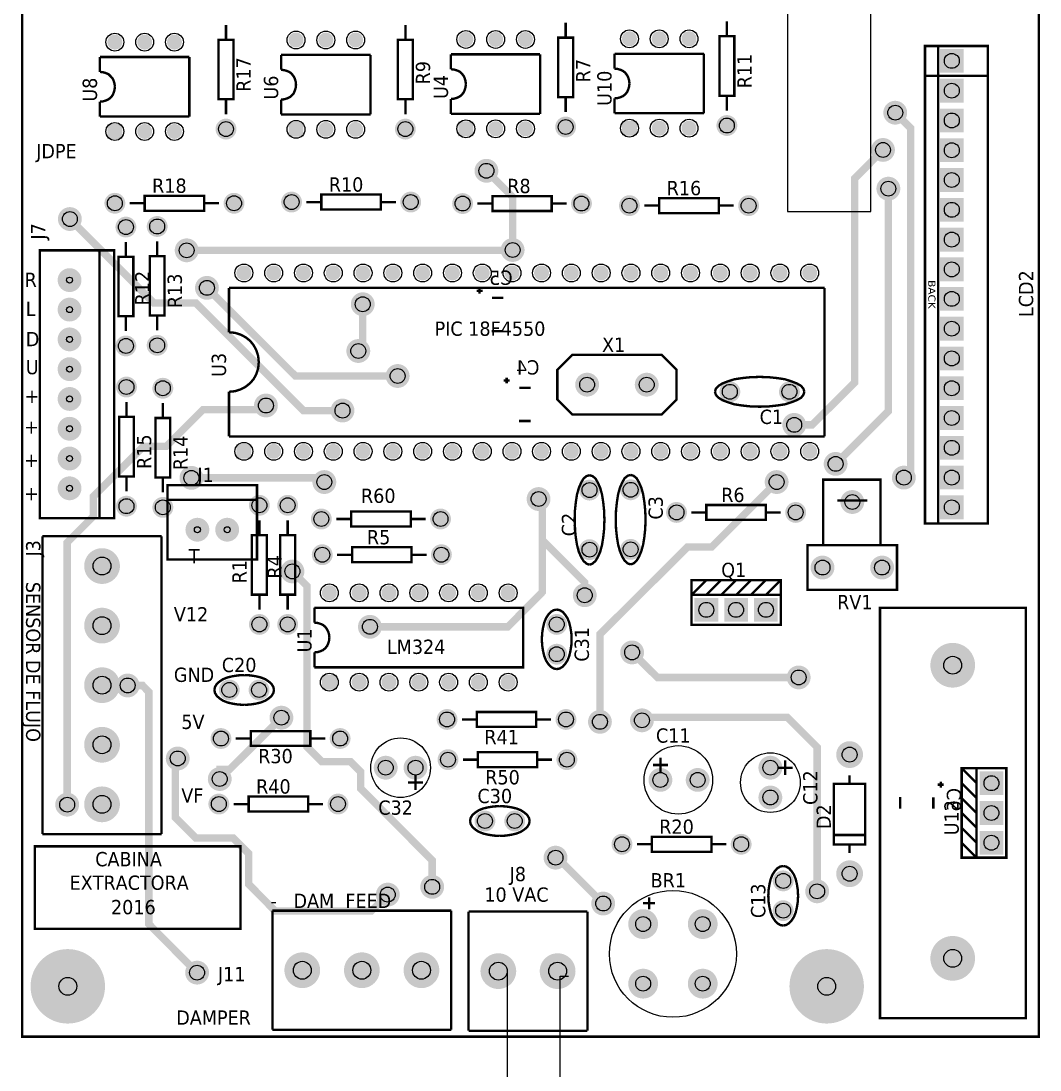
# Model space of a CAD drawing. Header units: millimetres. Extents: x 123.5 to 144.3, y 105.4 to 121.6.
# Drawn here: x 130.17 to 135.3, y 111.09 to 116.37 of the extents above; entities that cross this region are included whole.
import ezdxf

# ---------------------------------------------------------------- set-up
doc = ezdxf.new("R2010")
doc.units = ezdxf.units.MM
doc.linetypes.add('DOT2', pattern=[0.635, 0, -0.635])
for name, color, linetype in [('12632256', 7, 'Continuous'), ('TERMS', 250, 'Continuous'), ('WIRES', 7, 'Continuous')]:
    doc.layers.add(name, color=color, linetype=linetype)
doc.styles.get("Standard").update_dxf_attribs({"font": 'tahoma.ttf'})

# ---------------------------------------------------------------- blocks, each defined once
blk = doc.blocks.new('EPAD')
at = {"const_width": 0.5}
blk.add_lwpolyline([(-0.25, 0, 1), (0.25, 0, 1)], format="xyb", close=True, dxfattribs=at)
blk = doc.blocks.new('RPAD')
blk.add_trace([(-0.5, -0.5), (-0.5, 0.5), (0.5, -0.5), (0.5, 0.5)])
blk = doc.blocks.new('arjeta')
for points, const_width in [([(140.954, 117.5811), (144.366, 117.5811), (144.366, 122.5491), (140.954, 122.5491), (140.954, 117.5811)], 0.008), ([(141.638, 120.9781), (141.638, 120.9281)], 0.008), ([(142.24, 120.9781), (142.24, 120.9281)], 0.008), ([(142.778, 120.9851), (142.778, 120.9351)], 0.008), ([(143.319, 120.9901), (143.319, 120.9401)], 0.008), ([(143.294, 120.7401), (143.344, 120.7401), (143.344, 120.9401), (143.294, 120.9401), (143.294, 120.7401)], 0.008), ([(141.613, 120.7281), (141.663, 120.7281), (141.663, 120.9281), (141.613, 120.9281), (141.613, 120.7281)], 0.008), ([(142.215, 120.7281), (142.265, 120.7281), (142.265, 120.9281), (142.215, 120.9281), (142.215, 120.7281)], 0.008), ([(142.753, 120.7351), (142.803, 120.7351), (142.803, 120.9351), (142.753, 120.9351), (142.753, 120.7351)], 0.008), ([(143.984, 119.3041), (144.195, 119.3041), (144.195, 120.9071), (143.984, 120.9071), (143.984, 119.3041)], 0.008), ([(144.028, 120.9041), (144.028, 119.3071)], 0.008), ([(141.215, 120.8201), (141.215, 120.8701)], 0.008), ([(141.215, 120.8701), (141.515, 120.8701)], 0.008), ([(141.515, 120.6701), (141.515, 120.8701)], 0.008), ([(141.823, 120.8271), (141.823, 120.8771)], 0.008), ([(141.823, 120.8771), (142.123, 120.8771)], 0.008), ([(142.123, 120.6771), (142.123, 120.8771)], 0.008), ([(142.393, 120.8291), (142.393, 120.8791)], 0.008), ([(142.393, 120.8791), (142.692, 120.8791)], 0.008), ([(142.692, 120.6791), (142.692, 120.8791)], 0.008), ([(142.942, 120.8311), (142.942, 120.8811)], 0.008), ([(142.942, 120.8811), (143.242, 120.8811)], 0.008), ([(143.242, 120.6811), (143.242, 120.8811)], 0.008), ([(141.265, 120.7701), (141.264, 120.7801), (141.261, 120.7901), (141.257, 120.7981), (141.251, 120.8051), (141.244, 120.8121), (141.235, 120.8161), (141.225, 120.8191), (141.215, 120.8201)], 0.008), ([(141.873, 120.7771), (141.872, 120.7871), (141.869, 120.7971), (141.865, 120.8051), (141.859, 120.8131), (141.852, 120.8191), (141.843, 120.8231), (141.833, 120.8261), (141.823, 120.8271)], 0.008), ([(142.443, 120.7791), (142.442, 120.7891), (142.439, 120.7991), (142.435, 120.8071), (142.429, 120.8151), (142.422, 120.8211), (142.413, 120.8251), (142.403, 120.8281), (142.393, 120.8291)], 0.008), ([(142.992, 120.7811), (142.991, 120.7911), (142.988, 120.8011), (142.984, 120.8091), (142.978, 120.8171), (142.971, 120.8231), (142.962, 120.8271), (142.952, 120.8301), (142.942, 120.8311)], 0.008), ([(144.191, 120.8071), (143.988, 120.8071)], 0.008), ([(141.265, 120.7701), (141.264, 120.7601), (141.261, 120.7501), (141.257, 120.7411), (141.251, 120.7341), (141.244, 120.7281), (141.235, 120.7241), (141.225, 120.7211), (141.215, 120.7201)], 0.008), ([(141.873, 120.7771), (141.872, 120.7671), (141.869, 120.7571), (141.865, 120.7481), (141.859, 120.7411), (141.852, 120.7351), (141.843, 120.7311), (141.833, 120.7281), (141.823, 120.7271)], 0.008), ([(142.443, 120.7791), (142.442, 120.7691), (142.439, 120.7591), (142.435, 120.7501), (142.429, 120.7431), (142.422, 120.7371), (142.413, 120.7331), (142.403, 120.7301), (142.393, 120.7291)], 0.008), ([(142.992, 120.7811), (142.991, 120.7711), (142.988, 120.7611), (142.984, 120.7521), (142.978, 120.7451), (142.971, 120.7391), (142.962, 120.7351), (142.952, 120.7321), (142.942, 120.7311)], 0.008), ([(141.638, 120.7281), (141.638, 120.6781)], 0.008), ([(141.823, 120.6771), (141.823, 120.7271)], 0.008), ([(142.24, 120.7281), (142.24, 120.6781)], 0.008), ([(142.393, 120.6791), (142.393, 120.7291)], 0.008), ([(142.778, 120.7351), (142.778, 120.6851)], 0.008), ([(142.942, 120.6811), (142.942, 120.7311)], 0.008), ([(143.319, 120.7401), (143.319, 120.6901)], 0.008), ([(141.215, 120.6701), (141.215, 120.7201)], 0.008), ([(143.884, 120.6831), (143.936, 120.6311), (143.936, 119.5131), (143.936, 119.4811), (143.913, 119.4581)], 0.025), ([(141.215, 120.6701), (141.515, 120.6701)], 0.008), ([(141.823, 120.6771), (142.123, 120.6771)], 0.008), ([(142.393, 120.6791), (142.692, 120.6791)], 0.008), ([(142.942, 120.6811), (143.242, 120.6811)], 0.008), ([(143.545, 119.6351), (143.605, 119.6351), (143.748, 119.7771), (143.748, 120.4621), (143.843, 120.5581)], 0.025), ([(142.6, 120.2221), (142.6, 120.4001), (142.512, 120.4881)], 0.025), ([(143.684, 119.5041), (143.861, 119.6811), (143.861, 120.4281)], 0.025), ([(141.315, 120.3791), (141.365, 120.3791)], 0.008), ([(141.365, 120.3541), (141.565, 120.3541), (141.565, 120.4041), (141.365, 120.4041), (141.365, 120.3541)], 0.008), ([(141.565, 120.3791), (141.615, 120.3791)], 0.008), ([(141.908, 120.3831), (141.958, 120.3831)], 0.008), ([(141.958, 120.3581), (142.158, 120.3581), (142.158, 120.4081), (141.958, 120.4081), (141.958, 120.3581)], 0.008), ([(142.158, 120.3831), (142.208, 120.3831)], 0.008), ([(142.482, 120.3781), (142.532, 120.3781)], 0.008), ([(142.532, 120.3531), (142.731, 120.3531), (142.731, 120.4031), (142.532, 120.4031), (142.532, 120.3531)], 0.008), ([(142.731, 120.3781), (142.781, 120.3781)], 0.008), ([(143.092, 120.3461), (143.292, 120.3461), (143.292, 120.3961), (143.092, 120.3961), (143.092, 120.3461)], 0.008), ([(143.042, 120.3711), (143.092, 120.3711)], 0.008), ([(143.292, 120.3711), (143.342, 120.3711)], 0.008), ([(142.029, 119.6831), (141.898, 119.6831), (141.537, 120.0441), (141.396, 120.0441), (141.114, 120.3261)], 0.025), ([(141.302, 120.2491), (141.302, 120.1991)], 0.008), ([(141.407, 120.2511), (141.407, 120.2011)], 0.008), ([(141.013, 119.3221), (141.263, 119.3221), (141.263, 120.2211), (141.013, 120.2211), (141.013, 119.3221)], 0.008), ([(141.213, 120.2211), (141.213, 119.3221)], 0.008), ([(141.277, 120.0001), (141.327, 120.0001), (141.327, 120.1991), (141.277, 120.1991), (141.277, 120.0001)], 0.008), ([(141.382, 120.0021), (141.432, 120.0021), (141.432, 120.2011), (141.382, 120.2011), (141.382, 120.0021)], 0.008), ([(141.506, 120.2211), (142.599, 120.2211), (142.6, 120.2221)], 0.025), ([(141.574, 120.0951), (141.871, 119.7991), (142.214, 119.7991)], 0.025), ([(141.648, 119.9461), (141.648, 120.0951)], 0.008), ([(141.648, 120.0951), (143.647, 120.0951)], 0.008), ([(142.489, 120.0751), (142.489, 120.0951)], 0.008), ([(143.647, 120.0951), (143.647, 119.5961)], 0.008), ([(142.499, 120.0851), (142.479, 120.0851)], 0.008), ([(142.569, 120.0611), (142.531, 120.0611)], 0.008), ([(142.082, 119.8831), (142.097, 119.8971), (142.097, 120.0401)], 0.025), ([(141.302, 120.0001), (141.302, 119.9501)], 0.008), ([(141.407, 120.0021), (141.407, 119.9521)], 0.008), ([(141.748, 119.8461), (141.746, 119.8661), (141.74, 119.8851), (141.731, 119.9021), (141.719, 119.9171), (141.704, 119.9291), (141.687, 119.9381), (141.668, 119.9441), (141.648, 119.9461)], 0.008), ([(142.569, 119.9501), (142.53, 119.9501)], 0.008), ([(142.8, 119.8701), (143.1, 119.8701), (143.15, 119.8201), (143.15, 119.7201), (143.1, 119.6701), (142.8, 119.6701), (142.75, 119.7201), (142.75, 119.8201), (142.8, 119.8701)], 0.008), ([(141.748, 119.8461), (141.746, 119.8251), (141.74, 119.8061), (141.731, 119.7891), (141.719, 119.7751), (141.704, 119.7631), (141.687, 119.7541), (141.668, 119.7481), (141.648, 119.7461)], 0.008), ([(142.59, 119.7841), (142.57, 119.7841)], 0.008), ([(142.58, 119.7741), (142.58, 119.7941)], 0.008), ([(143.279, 119.7461), (143.282, 119.7561), (143.291, 119.7661), (143.304, 119.7741), (143.322, 119.7811), (143.344, 119.7881), (143.37, 119.7921), (143.398, 119.7951), (143.429, 119.7961)], 0.008), ([(143.579, 119.7461), (143.576, 119.7561), (143.568, 119.7661), (143.554, 119.7741), (143.536, 119.7811), (143.514, 119.7881), (143.488, 119.7921), (143.46, 119.7951), (143.429, 119.7961)], 0.008), ([(141.648, 119.5961), (141.648, 119.7461)], 0.008), ([(142.66, 119.7591), (142.622, 119.7591)], 0.008), ([(143.279, 119.7461), (143.282, 119.7361), (143.291, 119.7261), (143.304, 119.7181), (143.322, 119.7111), (143.344, 119.7041), (143.37, 119.7001), (143.398, 119.6971), (143.429, 119.6961)], 0.008), ([(143.579, 119.7461), (143.576, 119.7361), (143.568, 119.7261), (143.554, 119.7181), (143.536, 119.7111), (143.514, 119.7041), (143.488, 119.7001), (143.46, 119.6971), (143.429, 119.6961)], 0.008), ([(141.105, 118.3601), (141.105, 119.2401), (141.193, 119.3281), (141.193, 119.3951), (141.361, 119.5631), (141.438, 119.5631), (141.561, 119.6861), (141.758, 119.6861), (141.772, 119.7001)], 0.025), ([(141.304, 119.7121), (141.304, 119.6621)], 0.008), ([(141.426, 119.7081), (141.426, 119.6581)], 0.008), ([(141.279, 119.4621), (141.329, 119.4621), (141.329, 119.6621), (141.279, 119.6621), (141.279, 119.4621)], 0.008), ([(141.401, 119.4581), (141.451, 119.4581), (141.451, 119.6581), (141.401, 119.6581), (141.401, 119.4581)], 0.008), ([(142.66, 119.6481), (142.621, 119.6481)], 0.008), ([(141.648, 119.5961), (143.647, 119.5961)], 0.008), ([(141.304, 119.4621), (141.304, 119.4121)], 0.008), ([(141.522, 119.4571), (141.953, 119.4571), (141.968, 119.4431)], 0.025), ([(142.858, 119.4661), (142.848, 119.4631), (142.838, 119.4551), (142.83, 119.4411), (142.822, 119.4231), (142.816, 119.4011), (142.812, 119.3751), (142.809, 119.3471), (142.808, 119.3161)], 0.008), ([(142.858, 119.4661), (142.868, 119.4631), (142.878, 119.4551), (142.886, 119.4411), (142.894, 119.4231), (142.9, 119.4011), (142.904, 119.3751), (142.907, 119.3471), (142.908, 119.3161)], 0.008), ([(142.996, 119.4671), (142.986, 119.4641), (142.976, 119.4561), (142.968, 119.4421), (142.96, 119.4241), (142.954, 119.4021), (142.95, 119.3761), (142.947, 119.3481), (142.946, 119.3171)], 0.008), ([(142.996, 119.4671), (143.006, 119.4641), (143.016, 119.4561), (143.024, 119.4421), (143.032, 119.4241), (143.038, 119.4021), (143.042, 119.3761), (143.045, 119.3481), (143.046, 119.3171)], 0.008), ([(141.426, 119.4581), (141.426, 119.4081)], 0.008), ([(141.442, 119.1831), (141.742, 119.1831), (141.742, 119.4331), (141.442, 119.4331), (141.442, 119.1831)], 0.008), ([(142.893, 118.6381), (142.893, 118.9321), (143.187, 119.2251), (143.268, 119.2251), (143.486, 119.4431)], 0.025), ([(143.642, 119.2311), (143.835, 119.2311), (143.835, 119.4511), (143.642, 119.4511), (143.642, 119.2311)], 0.008), ([(142.121, 118.9571), (142.584, 118.9571), (142.7, 119.0741), (142.7, 119.2481), (142.7, 119.3741), (142.687, 119.3861)], 0.025), ([(141.442, 119.3831), (141.742, 119.3831)], 0.008), ([(143.25, 119.3161), (143.45, 119.3161), (143.45, 119.3661), (143.25, 119.3661), (143.25, 119.3161)], 0.008), ([(143.69, 119.3811), (143.79, 119.3811)], 0.008), ([(142.058, 119.3191), (142.008, 119.3191)], 0.008), ([(142.058, 119.2941), (142.258, 119.2941), (142.258, 119.3441), (142.058, 119.3441), (142.058, 119.2941)], 0.008), ([(142.308, 119.3191), (142.258, 119.3191)], 0.008), ([(143.2, 119.3411), (143.25, 119.3411)], 0.008), ([(143.45, 119.3411), (143.5, 119.3411)], 0.008), ([(141.75, 119.3151), (141.75, 119.2651)], 0.008), ([(141.845, 119.2651), (141.845, 119.3151)], 0.008), ([(142.858, 119.1661), (142.853, 119.1671), (142.848, 119.1691), (142.838, 119.1781), (142.83, 119.1911), (142.822, 119.2091), (142.816, 119.2321), (142.812, 119.2571), (142.809, 119.2851), (142.808, 119.3161)], 0.008), ([(142.858, 119.1661), (142.863, 119.1671), (142.868, 119.1691), (142.878, 119.1781), (142.886, 119.1911), (142.894, 119.2091), (142.9, 119.2321), (142.904, 119.2571), (142.907, 119.2851), (142.908, 119.3161)], 0.008), ([(142.996, 119.1671), (142.991, 119.1681), (142.986, 119.1701), (142.976, 119.1791), (142.968, 119.1921), (142.96, 119.2111), (142.954, 119.2331), (142.95, 119.2581), (142.947, 119.2861), (142.946, 119.3171)], 0.008), ([(142.996, 119.1671), (143.001, 119.1681), (143.006, 119.1701), (143.016, 119.1791), (143.024, 119.1921), (143.032, 119.2111), (143.038, 119.2331), (143.042, 119.2581), (143.045, 119.2861), (143.046, 119.3171)], 0.008), ([(141.422, 119.2611), (141.022, 119.2611)], 0.008), ([(141.022, 119.2611), (141.022, 118.2611)], 0.008), ([(141.422, 118.2611), (141.422, 119.2611)], 0.008), ([(141.725, 119.0651), (141.775, 119.0651), (141.775, 119.2651), (141.725, 119.2651), (141.725, 119.0651)], 0.008), ([(141.82, 119.0651), (141.87, 119.0651), (141.87, 119.2651), (141.82, 119.2651), (141.82, 119.0651)], 0.008), ([(142.842, 119.0631), (142.842, 119.1061), (142.7, 119.2481)], 0.025), ([(142.061, 119.1741), (142.261, 119.1741), (142.261, 119.2241), (142.061, 119.2241), (142.061, 119.1741)], 0.008), ([(143.59, 119.0811), (143.89, 119.0811), (143.89, 119.2311), (143.59, 119.2311), (143.59, 119.0811)], 0.008), ([(142.011, 119.1991), (142.061, 119.1991)], 0.008), ([(142.261, 119.1991), (142.311, 119.1991)], 0.008), ([(142.33, 118.0841), (142.33, 118.1731), (142.09, 118.4141), (142.09, 118.4701), (142.056, 118.5041), (141.96, 118.5041), (141.91, 118.5541), (141.91, 119.0941), (141.861, 119.1431)], 0.025), ([(143.2, 119.0641), (143.2, 119.1141), (143.5, 119.1141), (143.5, 119.0641)], 0.008), ([(143.2, 119.0641), (143.25, 119.1141)], 0.008), ([(143.25, 119.0641), (143.3, 119.1141)], 0.008), ([(143.3, 119.0641), (143.35, 119.1141)], 0.008), ([(143.35, 119.0641), (143.4, 119.1141)], 0.008), ([(143.4, 119.0641), (143.45, 119.1141)], 0.008), ([(143.45, 119.0641), (143.5, 119.1141)], 0.008), ([(141.75, 119.0651), (141.75, 119.0151)], 0.008), ([(141.845, 119.0151), (141.845, 119.0651)], 0.008), ([(143.2, 118.9641), (143.5, 118.9641), (143.5, 119.0641), (143.2, 119.0641), (143.2, 118.9641)], 0.008), ([(141.935, 118.9711), (141.935, 119.0211)], 0.008), ([(141.935, 118.8211), (142.635, 118.8211), (142.635, 119.0211), (141.935, 119.0211)], 0.008), ([(142.748, 119.0151), (142.738, 119.0131), (142.728, 119.0071), (142.72, 118.9981), (142.712, 118.9861), (142.706, 118.9711), (142.702, 118.9541), (142.699, 118.9351), (142.698, 118.9151)], 0.008), ([(142.748, 119.0151), (142.758, 119.0131), (142.768, 119.0071), (142.776, 118.9981), (142.784, 118.9861), (142.79, 118.9711), (142.794, 118.9541), (142.797, 118.9351), (142.798, 118.9151)], 0.008), ([(143.833, 117.6431), (144.322, 117.6431), (144.322, 119.0211), (143.833, 119.0211), (143.833, 117.6431)], 0.008), ([(141.985, 118.9211), (141.984, 118.9311), (141.981, 118.9411), (141.977, 118.9491), (141.971, 118.9571), (141.964, 118.9631), (141.955, 118.9671), (141.945, 118.9701), (141.935, 118.9711)], 0.008), ([(141.985, 118.9211), (141.984, 118.9111), (141.981, 118.9011), (141.977, 118.8921), (141.971, 118.8851), (141.964, 118.8791), (141.955, 118.8751), (141.945, 118.8721), (141.935, 118.8711)], 0.008), ([(142.748, 118.8151), (142.738, 118.8171), (142.728, 118.8231), (142.72, 118.8321), (142.712, 118.8441), (142.706, 118.8591), (142.702, 118.8761), (142.699, 118.8951), (142.698, 118.9151)], 0.008), ([(142.748, 118.8151), (142.758, 118.8171), (142.768, 118.8231), (142.776, 118.8321), (142.784, 118.8441), (142.79, 118.8591), (142.794, 118.8761), (142.797, 118.8951), (142.798, 118.9151)], 0.008), ([(141.935, 118.8211), (141.935, 118.8711)], 0.008), ([(143.56, 118.7871), (143.086, 118.7871), (143.001, 118.8711)], 0.025), ([(141.599, 118.7451), (141.601, 118.7551), (141.607, 118.7651), (141.616, 118.7731), (141.628, 118.7811), (141.643, 118.7871), (141.66, 118.7911), (141.679, 118.7941), (141.699, 118.7951)], 0.008), ([(141.799, 118.7451), (141.797, 118.7551), (141.791, 118.7651), (141.782, 118.7731), (141.77, 118.7811), (141.755, 118.7871), (141.738, 118.7911), (141.719, 118.7941), (141.699, 118.7951)], 0.008), ([(141.308, 118.7601), (141.358, 118.7601), (141.379, 118.7381), (141.379, 117.9591), (141.541, 117.7961)], 0.025), ([(141.599, 118.7451), (141.601, 118.7351), (141.607, 118.7251), (141.616, 118.7171), (141.628, 118.7091), (141.643, 118.7031), (141.66, 118.6991), (141.679, 118.6961), (141.699, 118.6951)], 0.008), ([(141.799, 118.7451), (141.797, 118.7351), (141.791, 118.7251), (141.782, 118.7171), (141.77, 118.7091), (141.755, 118.7031), (141.738, 118.6991), (141.719, 118.6961), (141.699, 118.6951)], 0.008), ([(141.824, 118.6521), (141.65, 118.4781), (141.618, 118.4781), (141.617, 118.4461)], 0.025), ([(142.48, 118.6211), (142.679, 118.6211), (142.679, 118.6711), (142.48, 118.6711), (142.48, 118.6211)], 0.008), ([(143.622, 118.0691), (143.622, 118.5531), (143.522, 118.6531), (143.044, 118.6531), (143.034, 118.6431)], 0.025), ([(142.48, 118.6461), (142.43, 118.6461)], 0.008), ([(142.729, 118.6461), (142.679, 118.6461)], 0.008), ([(141.721, 118.5821), (141.671, 118.5821)], 0.008), ([(141.721, 118.5571), (141.921, 118.5571), (141.921, 118.6071), (141.721, 118.6071), (141.721, 118.5571)], 0.008), ([(141.971, 118.5821), (141.921, 118.5821)], 0.008), ([(142.181, 118.0581), (142.126, 118.0031), (141.803, 118.0031), (141.714, 118.0931), (141.714, 118.1961), (141.662, 118.2481), (141.537, 118.2481), (141.468, 118.3171), (141.468, 118.5071), (141.476, 118.5151)], 0.025), ([(142.483, 118.5111), (142.433, 118.5111)], 0.008), ([(142.483, 118.4861), (142.682, 118.4861), (142.682, 118.5361), (142.483, 118.5361), (142.483, 118.4861)], 0.008), ([(142.732, 118.5111), (142.682, 118.5111)], 0.008), ([(143.096, 118.5181), (143.096, 118.4681)], 0.008), ([(143.515, 118.5091), (143.515, 118.4591)], 0.008), ([(143.071, 118.4931), (143.121, 118.4931)], 0.008), ([(143.54, 118.4841), (143.49, 118.4841)], 0.008), ([(144.157, 118.1821), (144.257, 118.1821), (144.257, 118.4821), (144.157, 118.4821), (144.157, 118.1821), (144.107, 118.1821), (144.107, 118.4821), (144.157, 118.4821)], 0.008), ([(144.157, 118.4321), (144.107, 118.4821)], 0.008), ([(142.274, 118.4091), (142.274, 118.4591)], 0.008), ([(143.731, 118.4301), (143.731, 118.4581)], 0.008), ([(142.299, 118.4341), (142.249, 118.4341)], 0.008), ([(143.678, 118.2261), (143.783, 118.2261), (143.783, 118.4301), (143.678, 118.4301), (143.678, 118.2261)], 0.008), ([(144.027, 118.4271), (144.047, 118.4271)], 0.008), ([(144.037, 118.4171), (144.037, 118.4371)], 0.008), ([(144.157, 118.3821), (144.107, 118.4321)], 0.008), ([(141.714, 118.3371), (141.914, 118.3371), (141.914, 118.3871), (141.714, 118.3871), (141.714, 118.3371)], 0.008), ([(143.901, 118.3471), (143.901, 118.3861)], 0.008), ([(144.012, 118.3471), (144.012, 118.3851)], 0.008), ([(144.157, 118.3321), (144.107, 118.3821)], 0.008), ([(141.664, 118.3621), (141.714, 118.3621)], 0.008), ([(141.914, 118.3621), (141.964, 118.3621)], 0.008), ([(142.457, 118.3051), (142.459, 118.3151), (142.465, 118.3251), (142.474, 118.3331), (142.486, 118.3411), (142.501, 118.3471), (142.518, 118.3511), (142.537, 118.3541), (142.557, 118.3551)], 0.008), ([(142.657, 118.3051), (142.655, 118.3151), (142.649, 118.3251), (142.64, 118.3331), (142.628, 118.3411), (142.613, 118.3471), (142.596, 118.3511), (142.577, 118.3541), (142.557, 118.3551)], 0.008), ([(144.157, 118.2821), (144.107, 118.3321)], 0.008), ([(142.457, 118.3051), (142.459, 118.2951), (142.465, 118.2851), (142.474, 118.2771), (142.486, 118.2691), (142.501, 118.2631), (142.518, 118.2591), (142.537, 118.2561), (142.557, 118.2551)], 0.008), ([(142.657, 118.3051), (142.655, 118.2951), (142.649, 118.2851), (142.64, 118.2771), (142.628, 118.2691), (142.613, 118.2631), (142.596, 118.2591), (142.577, 118.2561), (142.557, 118.2551)], 0.008), ([(144.157, 118.2321), (144.107, 118.2821)], 0.008), ([(141.422, 118.2611), (141.022, 118.2611)], 0.008), ([(143.017, 118.2271), (143.067, 118.2271)], 0.008), ([(143.067, 118.2021), (143.267, 118.2021), (143.267, 118.2521), (143.067, 118.2521), (143.067, 118.2021)], 0.008), ([(143.267, 118.2271), (143.317, 118.2271)], 0.008), ([(143.679, 118.2581), (143.782, 118.2581)], 0.008), ([(144.157, 118.1821), (144.107, 118.2321)], 0.008), ([(140.996, 117.9431), (141.687, 117.9431), (141.687, 118.2201), (140.996, 118.2201), (140.996, 117.9431)], 0.008), ([(143.731, 118.1981), (143.731, 118.2261)], 0.008), ([(142.904, 118.0281), (142.75, 118.1821), (142.744, 118.1821)], 0.025), ([(143.508, 118.1541), (143.498, 118.1521), (143.488, 118.1461), (143.48, 118.1371), (143.472, 118.1251), (143.466, 118.1101), (143.462, 118.0931), (143.459, 118.0741), (143.458, 118.0541)], 0.008), ([(143.508, 118.1541), (143.518, 118.1521), (143.528, 118.1461), (143.536, 118.1371), (143.544, 118.1251), (143.55, 118.1101), (143.554, 118.0931), (143.557, 118.0741), (143.558, 118.0541)], 0.008), ([(143.508, 117.9541), (143.498, 117.9561), (143.488, 117.9621), (143.48, 117.9711), (143.472, 117.9831), (143.466, 117.9981), (143.462, 118.0151), (143.459, 118.0341), (143.458, 118.0541)], 0.008), ([(143.508, 117.9541), (143.518, 117.9561), (143.528, 117.9621), (143.536, 117.9711), (143.544, 117.9831), (143.55, 117.9981), (143.554, 118.0151), (143.557, 118.0341), (143.558, 118.0541)], 0.008), ([(143.038, 118.0291), (143.078, 118.0291)], 0.008), ([(143.058, 118.0491), (143.058, 118.0091)], 0.008), ([(141.794, 118.0041), (141.794, 117.6041)], 0.008), ([(142.394, 118.0041), (141.794, 118.0041)], 0.008), ([(142.394, 118.0041), (142.394, 117.6041)], 0.008), ([(142.452, 118.0011), (142.452, 117.6011)], 0.008), ([(142.452, 118.0011), (142.851, 118.0011)], 0.008), ([(142.851, 118.0011), (142.851, 117.6011)], 0.008), ([(141.794, 117.6041), (142.394, 117.6041)], 0.008), ([(142.452, 117.6011), (142.851, 117.6011)], 0.008)]:
    blk.add_lwpolyline(points, dxfattribs=dict(const_width=const_width))
blk.add_lwpolyline([(143.802, 120.3511), (143.802, 121.8921), (143.523, 121.8921), (143.523, 120.3511), (143.802, 120.3511)])
for centre, radius in [((141.265, 120.9201), 0.03), ((141.365, 120.9201), 0.03), ((141.465, 120.9201), 0.03), ((141.873, 120.9271), 0.03), ((141.973, 120.9271), 0.03), ((142.073, 120.9271), 0.03), ((142.443, 120.9291), 0.03), ((142.543, 120.9291), 0.03), ((142.643, 120.9291), 0.03), ((142.992, 120.9311), 0.03), ((143.092, 120.9311), 0.03), ((143.192, 120.9311), 0.03), ((144.074, 120.8571), 0.025), ((144.074, 120.7571), 0.025), ((143.884, 120.6831), 0.025), ((142.992, 120.6311), 0.03), ((143.092, 120.6311), 0.03), ((143.192, 120.6311), 0.03), ((143.319, 120.6401), 0.025), ((144.074, 120.6571), 0.025), ((141.265, 120.6201), 0.03), ((141.365, 120.6201), 0.03), ((141.465, 120.6201), 0.03), ((141.638, 120.6281), 0.025), ((141.873, 120.6271), 0.03), ((141.973, 120.6271), 0.03), ((142.073, 120.6271), 0.03), ((142.24, 120.6281), 0.025), ((142.443, 120.6291), 0.03), ((142.543, 120.6291), 0.03), ((142.643, 120.6291), 0.03), ((142.778, 120.6351), 0.025), ((143.843, 120.5581), 0.025), ((144.074, 120.5571), 0.025), ((142.512, 120.4881), 0.025), ((143.861, 120.4281), 0.025), ((144.074, 120.4571), 0.025), ((141.265, 120.3791), 0.025), ((141.665, 120.3791), 0.025), ((141.858, 120.3831), 0.025), ((142.258, 120.3831), 0.025), ((142.432, 120.3781), 0.025), ((142.831, 120.3781), 0.025), ((142.992, 120.3711), 0.025), ((143.392, 120.3711), 0.025), ((144.074, 120.3571), 0.025), ((141.114, 120.3261), 0.025), ((141.302, 120.2991), 0.025), ((141.407, 120.3011), 0.025), ((144.074, 120.2571), 0.025), ((141.506, 120.2211), 0.025), ((142.6, 120.2221), 0.025), ((141.698, 120.1451), 0.03), ((141.798, 120.1451), 0.03), ((141.898, 120.1451), 0.03), ((141.998, 120.1451), 0.03), ((142.098, 120.1451), 0.03), ((142.198, 120.1451), 0.03), ((142.298, 120.1451), 0.03), ((142.398, 120.1451), 0.03), ((142.498, 120.1451), 0.03), ((142.598, 120.1451), 0.03), ((142.697, 120.1451), 0.03), ((142.797, 120.1451), 0.03), ((142.897, 120.1451), 0.03), ((142.997, 120.1451), 0.03), ((143.097, 120.1451), 0.03), ((143.197, 120.1451), 0.03), ((143.297, 120.1451), 0.03), ((143.397, 120.1451), 0.03), ((143.497, 120.1451), 0.03), ((143.597, 120.1451), 0.03), ((144.074, 120.1571), 0.025), ((141.113, 120.1211), 0.01), ((141.574, 120.0951), 0.025), ((142.097, 120.0401), 0.025), ((144.074, 120.0581), 0.025), ((141.113, 120.0221), 0.01), ((144.074, 119.9581), 0.025), ((141.113, 119.9221), 0.01), ((141.302, 119.9001), 0.025), ((141.407, 119.9021), 0.025), ((142.082, 119.8831), 0.025), ((144.074, 119.8581), 0.025), ((141.113, 119.8221), 0.01), ((142.214, 119.7991), 0.025), ((141.304, 119.7621), 0.025), ((141.426, 119.7581), 0.025), ((142.85, 119.7701), 0.025), ((143.05, 119.7701), 0.025), ((144.074, 119.7581), 0.025), ((143.329, 119.7461), 0.025), ((143.529, 119.7461), 0.025), ((141.113, 119.7221), 0.01), ((141.772, 119.7001), 0.025), ((142.029, 119.6831), 0.025), ((144.074, 119.6581), 0.025), ((143.545, 119.6351), 0.025), ((141.113, 119.6221), 0.01), ((141.698, 119.5461), 0.03), ((141.798, 119.5461), 0.03), ((141.898, 119.5461), 0.03), ((141.998, 119.5461), 0.03), ((142.098, 119.5461), 0.03), ((142.198, 119.5461), 0.03), ((142.298, 119.5461), 0.03), ((142.398, 119.5461), 0.03), ((142.498, 119.5461), 0.03), ((142.598, 119.5461), 0.03), ((142.697, 119.5461), 0.03), ((142.797, 119.5461), 0.03), ((142.897, 119.5461), 0.03), ((142.997, 119.5461), 0.03), ((143.097, 119.5461), 0.03), ((143.197, 119.5461), 0.03), ((143.297, 119.5461), 0.03), ((143.397, 119.5461), 0.03), ((143.497, 119.5461), 0.03), ((143.597, 119.5461), 0.03), ((144.074, 119.5581), 0.025), ((141.113, 119.5221), 0.01), ((143.684, 119.5041), 0.025), ((141.522, 119.4571), 0.025), ((141.968, 119.4431), 0.025), ((143.486, 119.4431), 0.025), ((143.913, 119.4581), 0.025), ((144.074, 119.4581), 0.025), ((141.113, 119.4221), 0.01), ((142.858, 119.4161), 0.025), ((142.996, 119.4171), 0.025), ((142.687, 119.3861), 0.025), ((143.74, 119.3761), 0.025), ((141.304, 119.3621), 0.025), ((141.426, 119.3581), 0.025), ((141.75, 119.3651), 0.025), ((141.845, 119.3651), 0.025), ((143.15, 119.3411), 0.025), ((143.55, 119.3411), 0.025), ((144.074, 119.3581), 0.025), ((141.958, 119.3191), 0.025), ((142.358, 119.3191), 0.025), ((141.542, 119.2831), 0.01), ((141.642, 119.2831), 0.01), ((141.961, 119.1991), 0.025), ((142.361, 119.1991), 0.025), ((142.858, 119.2161), 0.025), ((142.996, 119.2171), 0.025), ((141.222, 119.1611), 0.03), ((141.861, 119.1431), 0.025), ((143.64, 119.1561), 0.025), ((143.84, 119.1561), 0.025), ((141.985, 119.0711), 0.03), ((142.085, 119.0711), 0.03), ((142.185, 119.0711), 0.03), ((142.285, 119.0711), 0.03), ((142.385, 119.0711), 0.03), ((142.485, 119.0711), 0.03), ((142.585, 119.0711), 0.03), ((142.842, 119.0631), 0.025), ((143.25, 119.0141), 0.025), ((143.35, 119.0141), 0.025), ((143.45, 119.0141), 0.025), ((141.222, 118.9611), 0.03), ((141.75, 118.9651), 0.025), ((141.845, 118.9651), 0.025), ((142.121, 118.9571), 0.025), ((142.748, 118.9651), 0.025), ((142.748, 118.8651), 0.025), ((143.001, 118.8711), 0.025), ((144.077, 118.8281), 0.03), ((141.985, 118.7711), 0.03), ((142.085, 118.7711), 0.03), ((142.185, 118.7711), 0.03), ((142.285, 118.7711), 0.03), ((142.385, 118.7711), 0.03), ((142.485, 118.7711), 0.03), ((142.585, 118.7711), 0.03), ((143.56, 118.7871), 0.025), ((141.222, 118.7611), 0.03), ((141.308, 118.7601), 0.025), ((141.649, 118.7451), 0.025), ((141.749, 118.7451), 0.025), ((141.824, 118.6521), 0.025), ((142.38, 118.6461), 0.025), ((142.779, 118.6461), 0.025), ((142.893, 118.6381), 0.025), ((143.034, 118.6431), 0.025), ((141.222, 118.5611), 0.03), ((141.621, 118.5821), 0.025), ((142.021, 118.5821), 0.025), ((143.731, 118.5281), 0.025), ((141.476, 118.5151), 0.025), ((142.383, 118.5111), 0.025), ((142.782, 118.5111), 0.025), ((142.174, 118.4841), 0.025), ((142.274, 118.4841), 0.025), ((143.465, 118.4841), 0.025), ((141.617, 118.4461), 0.025), ((143.096, 118.4431), 0.025), ((143.221, 118.4431), 0.025), ((144.207, 118.4321), 0.025), ((143.465, 118.3841), 0.025), ((141.105, 118.3601), 0.025), ((141.222, 118.3611), 0.03), ((141.614, 118.3621), 0.025), ((142.014, 118.3621), 0.025), ((144.207, 118.3321), 0.025), ((142.507, 118.3051), 0.025), ((142.607, 118.3051), 0.025), ((142.967, 118.2271), 0.025), ((143.367, 118.2271), 0.025), ((144.207, 118.2321), 0.025), ((142.744, 118.1821), 0.025), ((143.508, 118.1041), 0.025), ((143.731, 118.1281), 0.025), ((142.33, 118.0841), 0.025), ((143.622, 118.0691), 0.025), ((142.181, 118.0581), 0.025), ((142.904, 118.0281), 0.025), ((143.508, 118.0041), 0.025), ((143.038, 117.9591), 0.025), ((143.238, 117.9591), 0.025), ((144.077, 117.8441), 0.03), ((141.541, 117.7961), 0.025), ((141.894, 117.8041), 0.03), ((142.094, 117.8041), 0.03), ((142.294, 117.8041), 0.03), ((142.552, 117.8011), 0.03), ((142.751, 117.8011), 0.03), ((141.107, 117.7501), 0.03), ((143.038, 117.7591), 0.025), ((143.238, 117.7591), 0.025), ((143.654, 117.7501), 0.03)]:
    blk.add_circle(centre, radius)
at = {"layer": '12632256'}
for centre, radius in [((142.224, 118.4841), 0.1), ((143.156, 118.4431), 0.115), ((143.465, 118.4341), 0.1), ((143.138, 117.8591), 0.213)]:
    blk.add_circle(centre, radius, dxfattribs=at)
for name, p, xscale, yscale in [('EPAD', (141.265, 120.9201), 0.05, 0.05), ('EPAD', (141.365, 120.9201), 0.05, 0.05), ('EPAD', (141.465, 120.9201), 0.05, 0.05), ('EPAD', (141.873, 120.9271), 0.05, 0.05), ('EPAD', (141.973, 120.9271), 0.05, 0.05), ('EPAD', (142.073, 120.9271), 0.05, 0.05), ('EPAD', (142.443, 120.9291), 0.05, 0.05), ('EPAD', (142.543, 120.9291), 0.05, 0.05), ('EPAD', (142.643, 120.9291), 0.05, 0.05), ('EPAD', (142.992, 120.9311), 0.05, 0.05), ('EPAD', (143.092, 120.9311), 0.05, 0.05), ('EPAD', (143.192, 120.9311), 0.05, 0.05), ('EPAD', (143.884, 120.6831), 0.08, 0.08), ('EPAD', (141.638, 120.6281), 0.07, 0.07), ('EPAD', (142.24, 120.6281), 0.07, 0.07), ('EPAD', (142.778, 120.6351), 0.07, 0.07), ('EPAD', (143.319, 120.6401), 0.07, 0.07), ('RPAD', (141.265, 120.6201), 0.05, 0.05), ('EPAD', (141.365, 120.6201), 0.05, 0.05), ('EPAD', (141.465, 120.6201), 0.05, 0.05), ('RPAD', (141.873, 120.6271), 0.05, 0.05), ('EPAD', (141.973, 120.6271), 0.05, 0.05), ('EPAD', (142.073, 120.6271), 0.05, 0.05), ('RPAD', (142.443, 120.6291), 0.05, 0.05), ('EPAD', (142.543, 120.6291), 0.05, 0.05), ('EPAD', (142.643, 120.6291), 0.05, 0.05), ('RPAD', (142.992, 120.6311), 0.05, 0.05), ('EPAD', (143.092, 120.6311), 0.05, 0.05), ('EPAD', (143.192, 120.6311), 0.05, 0.05), ('EPAD', (143.843, 120.5581), 0.08, 0.08), ('EPAD', (142.512, 120.4881), 0.08, 0.08), ('EPAD', (143.861, 120.4281), 0.08, 0.08), ('EPAD', (141.265, 120.3791), 0.07, 0.07), ('EPAD', (141.665, 120.3791), 0.07, 0.07), ('EPAD', (141.858, 120.3831), 0.07, 0.07), ('EPAD', (142.258, 120.3831), 0.07, 0.07), ('EPAD', (142.432, 120.3781), 0.07, 0.07), ('EPAD', (142.831, 120.3781), 0.07, 0.07), ('EPAD', (142.992, 120.3711), 0.07, 0.07), ('EPAD', (143.392, 120.3711), 0.07, 0.07), ('EPAD', (141.114, 120.3261), 0.08, 0.08), ('EPAD', (141.302, 120.2991), 0.07, 0.07), ('EPAD', (141.407, 120.3011), 0.07, 0.07), ('EPAD', (141.506, 120.2211), 0.08, 0.08), ('EPAD', (142.6, 120.2221), 0.08, 0.08), ('EPAD', (141.698, 120.1451), 0.05, 0.05), ('EPAD', (141.798, 120.1451), 0.05, 0.05), ('EPAD', (141.898, 120.1451), 0.05, 0.05), ('EPAD', (141.998, 120.1451), 0.05, 0.05), ('EPAD', (142.098, 120.1451), 0.05, 0.05), ('EPAD', (142.198, 120.1451), 0.05, 0.05), ('EPAD', (142.298, 120.1451), 0.05, 0.05), ('EPAD', (142.398, 120.1451), 0.05, 0.05), ('EPAD', (142.498, 120.1451), 0.05, 0.05), ('EPAD', (142.598, 120.1451), 0.05, 0.05), ('EPAD', (142.697, 120.1451), 0.05, 0.05), ('EPAD', (142.797, 120.1451), 0.05, 0.05), ('EPAD', (142.897, 120.1451), 0.05, 0.05), ('EPAD', (142.997, 120.1451), 0.05, 0.05), ('EPAD', (143.097, 120.1451), 0.05, 0.05), ('EPAD', (143.197, 120.1451), 0.05, 0.05), ('EPAD', (143.297, 120.1451), 0.05, 0.05), ('EPAD', (143.397, 120.1451), 0.05, 0.05), ('EPAD', (143.497, 120.1451), 0.05, 0.05), ('EPAD', (143.597, 120.1451), 0.05, 0.05), ('EPAD', (141.113, 120.1211), 0.08, 0.08), ('EPAD', (141.574, 120.0951), 0.08, 0.08), ('EPAD', (141.113, 120.0221), 0.08, 0.08), ('EPAD', (142.097, 120.0401), 0.08, 0.08), ('EPAD', (141.113, 119.9221), 0.08, 0.08), ('EPAD', (141.302, 119.9001), 0.07, 0.07), ('EPAD', (141.407, 119.9021), 0.07, 0.07), ('EPAD', (142.082, 119.8831), 0.08, 0.08), ('EPAD', (141.113, 119.8221), 0.08, 0.08), ('EPAD', (142.214, 119.7991), 0.08, 0.08), ('EPAD', (141.304, 119.7621), 0.07, 0.07), ('EPAD', (141.426, 119.7581), 0.07, 0.07), ('EPAD', (142.85, 119.7701), 0.08, 0.08), ('EPAD', (143.05, 119.7701), 0.08, 0.08), ('EPAD', (143.329, 119.7461), 0.07, 0.07), ('EPAD', (143.529, 119.7461), 0.07, 0.07), ('EPAD', (141.113, 119.7221), 0.08, 0.08), ('EPAD', (141.772, 119.7001), 0.08, 0.08), ('EPAD', (142.029, 119.6831), 0.08, 0.08), ('EPAD', (143.545, 119.6351), 0.08, 0.08), ('EPAD', (141.113, 119.6221), 0.08, 0.08), ('RPAD', (141.698, 119.5461), 0.05, 0.05), ('EPAD', (141.798, 119.5461), 0.05, 0.05), ('EPAD', (141.898, 119.5461), 0.05, 0.05), ('EPAD', (141.998, 119.5461), 0.05, 0.05), ('EPAD', (142.098, 119.5461), 0.05, 0.05), ('EPAD', (142.198, 119.5461), 0.05, 0.05), ('EPAD', (142.298, 119.5461), 0.05, 0.05), ('EPAD', (142.398, 119.5461), 0.05, 0.05), ('EPAD', (142.498, 119.5461), 0.05, 0.05), ('EPAD', (142.598, 119.5461), 0.05, 0.05), ('EPAD', (142.697, 119.5461), 0.05, 0.05), ('EPAD', (142.797, 119.5461), 0.05, 0.05), ('EPAD', (142.897, 119.5461), 0.05, 0.05), ('EPAD', (142.997, 119.5461), 0.05, 0.05), ('EPAD', (143.097, 119.5461), 0.05, 0.05), ('EPAD', (143.197, 119.5461), 0.05, 0.05), ('EPAD', (143.297, 119.5461), 0.05, 0.05), ('EPAD', (143.397, 119.5461), 0.05, 0.05), ('EPAD', (143.497, 119.5461), 0.05, 0.05), ('EPAD', (143.597, 119.5461), 0.05, 0.05), ('EPAD', (141.113, 119.5221), 0.08, 0.08), ('EPAD', (143.684, 119.5041), 0.08, 0.08), ('EPAD', (141.522, 119.4571), 0.08, 0.08), ('EPAD', (141.968, 119.4431), 0.08, 0.08), ('EPAD', (143.486, 119.4431), 0.08, 0.08), ('EPAD', (143.913, 119.4581), 0.08, 0.08), ('EPAD', (141.113, 119.4221), 0.08, 0.08), ('EPAD', (142.858, 119.4161), 0.07, 0.07), ('EPAD', (142.996, 119.4171), 0.07, 0.07), ('EPAD', (141.304, 119.3621), 0.07, 0.07), ('EPAD', (141.426, 119.3581), 0.07, 0.07), ('EPAD', (141.75, 119.3651), 0.07, 0.07), ('EPAD', (141.845, 119.3651), 0.07, 0.07), ('EPAD', (142.687, 119.3861), 0.08, 0.08), ('EPAD', (143.74, 119.3761), 0.08, 0.08), ('EPAD', (143.15, 119.3411), 0.07, 0.07), ('EPAD', (143.55, 119.3411), 0.07, 0.07), ('EPAD', (141.542, 119.2831), 0.08, 0.08), ('EPAD', (141.642, 119.2831), 0.08, 0.08), ('EPAD', (141.958, 119.3191), 0.07, 0.07), ('EPAD', (142.358, 119.3191), 0.07, 0.07), ('EPAD', (142.996, 119.2171), 0.07, 0.07), ('EPAD', (141.222, 119.1611), 0.12, 0.12), ('EPAD', (141.961, 119.1991), 0.07, 0.07), ('EPAD', (142.361, 119.1991), 0.07, 0.07), ('EPAD', (142.858, 119.2161), 0.07, 0.07), ('EPAD', (141.861, 119.1431), 0.08, 0.08), ('EPAD', (143.64, 119.1561), 0.08, 0.08), ('EPAD', (143.84, 119.1561), 0.08, 0.08), ('EPAD', (141.985, 119.0711), 0.05, 0.05), ('EPAD', (142.085, 119.0711), 0.05, 0.05), ('EPAD', (142.185, 119.0711), 0.05, 0.05), ('EPAD', (142.285, 119.0711), 0.05, 0.05), ('EPAD', (142.385, 119.0711), 0.05, 0.05), ('EPAD', (142.485, 119.0711), 0.05, 0.05), ('EPAD', (142.585, 119.0711), 0.05, 0.05), ('EPAD', (142.842, 119.0631), 0.08, 0.08), ('RPAD', (143.25, 119.0141), 0.08, 0.08), ('RPAD', (143.35, 119.0141), 0.08, 0.08), ('RPAD', (143.45, 119.0141), 0.08, 0.08), ('EPAD', (141.222, 118.9611), 0.12, 0.12), ('EPAD', (141.75, 118.9651), 0.07, 0.07), ('EPAD', (141.845, 118.9651), 0.07, 0.07), ('EPAD', (142.121, 118.9571), 0.08, 0.08), ('EPAD', (142.748, 118.9651), 0.07, 0.07), ('EPAD', (142.748, 118.8651), 0.07, 0.07), ('EPAD', (143.001, 118.8711), 0.08, 0.08), ('EPAD', (144.077, 118.8281), 0.15, 0.15), ('EPAD', (141.222, 118.7611), 0.12, 0.12), ('EPAD', (141.308, 118.7601), 0.08, 0.08), ('RPAD', (141.985, 118.7711), 0.05, 0.05), ('EPAD', (142.085, 118.7711), 0.05, 0.05), ('EPAD', (142.185, 118.7711), 0.05, 0.05), ('EPAD', (142.285, 118.7711), 0.05, 0.05), ('EPAD', (142.385, 118.7711), 0.05, 0.05), ('EPAD', (142.485, 118.7711), 0.05, 0.05), ('EPAD', (142.585, 118.7711), 0.05, 0.05), ('EPAD', (143.56, 118.7871), 0.08, 0.08), ('EPAD', (141.649, 118.7451), 0.07, 0.07), ('EPAD', (141.749, 118.7451), 0.07, 0.07), ('EPAD', (141.824, 118.6521), 0.08, 0.08), ('EPAD', (142.38, 118.6461), 0.07, 0.07), ('EPAD', (142.779, 118.6461), 0.07, 0.07), ('EPAD', (142.893, 118.6381), 0.08, 0.08), ('EPAD', (143.034, 118.6431), 0.08, 0.08), ('EPAD', (141.222, 118.5611), 0.12, 0.12), ('EPAD', (141.621, 118.5821), 0.07, 0.07), ('EPAD', (142.021, 118.5821), 0.07, 0.07), ('EPAD', (141.476, 118.5151), 0.08, 0.08), ('EPAD', (143.731, 118.5281), 0.09, 0.09), ('EPAD', (142.174, 118.4841), 0.08, 0.08), ('EPAD', (142.274, 118.4841), 0.08, 0.08), ('EPAD', (142.383, 118.5111), 0.07, 0.07), ('EPAD', (142.782, 118.5111), 0.07, 0.07), ('EPAD', (143.465, 118.4841), 0.08, 0.08), ('EPAD', (141.617, 118.4461), 0.08, 0.08), ('EPAD', (143.096, 118.4431), 0.08, 0.08), ('EPAD', (143.221, 118.4431), 0.08, 0.08), ('EPAD', (141.222, 118.3611), 0.12, 0.12), ('EPAD', (143.465, 118.3841), 0.08, 0.08), ('EPAD', (141.105, 118.3601), 0.08, 0.08), ('EPAD', (141.614, 118.3621), 0.07, 0.07), ('EPAD', (142.014, 118.3621), 0.07, 0.07), ('EPAD', (142.507, 118.3051), 0.07, 0.07), ('EPAD', (142.607, 118.3051), 0.07, 0.07), ('EPAD', (142.967, 118.2271), 0.07, 0.07), ('EPAD', (143.367, 118.2271), 0.07, 0.07), ('EPAD', (142.744, 118.1821), 0.08, 0.08), ('EPAD', (143.731, 118.1281), 0.09, 0.09), ('EPAD', (143.508, 118.1041), 0.07, 0.07), ('EPAD', (142.181, 118.0581), 0.08, 0.08), ('EPAD', (142.33, 118.0841), 0.08, 0.08), ('EPAD', (143.622, 118.0691), 0.08, 0.08), ('EPAD', (142.904, 118.0281), 0.08, 0.08), ('EPAD', (143.508, 118.0041), 0.07, 0.07), ('EPAD', (143.038, 117.9591), 0.1, 0.1), ('EPAD', (143.238, 117.9591), 0.1, 0.1), ('EPAD', (144.077, 117.8441), 0.15, 0.15), ('EPAD', (141.107, 117.7501), 0.25, 0.25), ('EPAD', (141.894, 117.8041), 0.12, 0.12), ('EPAD', (142.094, 117.8041), 0.12, 0.12), ('EPAD', (142.294, 117.8041), 0.12, 0.12), ('EPAD', (142.552, 117.8011), 0.12, 0.12), ('EPAD', (142.751, 117.8011), 0.12, 0.12), ('EPAD', (143.654, 117.7501), 0.25, 0.25), ('EPAD', (141.541, 117.7961), 0.08, 0.08), ('EPAD', (143.038, 117.7591), 0.1, 0.1), ('EPAD', (143.238, 117.7591), 0.1, 0.1)]:
    blk.add_blockref(name, p, dxfattribs=dict(xscale=xscale, yscale=yscale))
at = {"xscale": 0.08, "yscale": 0.08}
for p, rotation in [((144.074, 120.8571), 270), ((144.074, 120.7571), 270), ((144.074, 120.6571), 270), ((144.074, 120.5571), 270), ((144.074, 120.4571), 270), ((144.074, 120.3571), 270), ((144.074, 120.2571), 270), ((144.074, 120.1571), 270), ((144.074, 120.0581), 270), ((144.074, 119.9581), 270), ((144.074, 119.8581), 270), ((144.074, 119.7581), 270), ((144.074, 119.6581), 270), ((144.074, 119.5581), 270), ((144.074, 119.4581), 270), ((144.074, 119.3581), 270), ((144.207, 118.4321), 90), ((144.207, 118.3321), 90), ((144.207, 118.2321), 90)]:
    blk.add_blockref('RPAD', p, dxfattribs=dict(at, rotation=rotation))
at = {"layer": '12632256'}
for s, height, rotation, width, p in [('R11', 0.048, 90, 1.041667, (143.402, 120.7651)), ('R17', 0.048, 90, 1.041667, (141.721, 120.7531)), ('R9', 0.048, 90, 1.041667, (142.323, 120.7781)), ('R7', 0.048, 90, 1.041667, (142.861, 120.7851)), ('U6', 0.048, 90, 1.041667, (141.813, 120.7271)), ('U4', 0.048, 90, 1.041667, (142.383, 120.7291)), ('U10', 0.048, 90, 1.041667, (142.932, 120.7061)), ('U8', 0.048, 90, 1.041667, (141.205, 120.7201)), ('J7', 0.048, 90, 1.041667, (141.032, 120.2571)), ('R12', 0.048, 90, 1.041667, (141.381, 120.0361)), ('R13', 0.048, 90, 1.041667, (141.49, 120.0271)), ('LCD2', 0.048, 90, 1.041667, (144.347, 119.9971)), ('BACK', 0.024, 270, 1.25, (143.995, 120.1211)), ('U3', 0.048, 90, 1.041667, (141.638, 119.7961)), ('R15', 0.048, 90, 1.041667, (141.387, 119.4871)), ('R14', 0.048, 90, 1.041667, (141.509, 119.4831)), ('C3', 0.048, 90, 1.041667, (143.104, 119.3171)), ('C2', 0.048, 90, 1.041667, (142.813, 119.2611)), ('J3', 0.048, 90, 1.041667, (141.015, 119.1931)), ('R4', 0.048, 90, 1.041667, (141.825, 119.1191)), ('R1', 0.048, 90, 1.041667, (141.707, 119.1031)), ('SENSOR DE FLUJO', 0.048, 270, 1.041667, (140.967, 119.1081)), ('U1', 0.048, 90, 1.041667, (141.925, 118.8711)), ('C31', 0.048, 90, 1.041667, (142.856, 118.8401)), ('C12', 0.048, 90, 1.041667, (143.623, 118.3591)), ('D2', 0.048, 90, 1.041667, (143.668, 118.2781)), ('U12', 0.048, 90, 1.041667, (144.097, 118.2571)), ('C13', 0.048, 90, 1.041667, (143.448, 117.9791))]:
    blk.add_text(s, height=height, rotation=rotation, dxfattribs=dict(at, width=width)).set_placement(p)
at = {"layer": '12632256', "width": 1.041667}
for s, p in [('JDPE', (141.001, 120.5301)), ('R18', (141.39, 120.4141)), ('R10', (141.983, 120.4181)), ('R8', (142.582, 120.4131)), ('R16', (143.117, 120.4061)), ('R', (140.962, 120.0981)), ('L', (140.966, 120.0011)), ('PIC 18F4550', (142.338, 119.9341)), ('D', (140.966, 119.8991)), ('X1', (142.9, 119.8801)), ('U', (140.966, 119.8051)), ('+', (140.962, 119.7081)), ('C1', (143.429, 119.6381)), ('+', (140.96, 119.6051)), ('+', (140.96, 119.4941)), ('J1', (141.542, 119.4431)), ('+', (140.96, 119.3821)), ('R60', (142.091, 119.3731)), ('R6', (143.3, 119.3761)), ('R5', (142.111, 119.2341)), ('T', (141.513, 119.1701)), ('Q1', (143.3, 119.1241)), ('RV1', (143.689, 119.0161)), ('V12', (141.463, 118.9751)), ('LM324', (142.178, 118.8661)), ('C20', (141.624, 118.8051)), ('GND', (141.463, 118.7721)), ('5V', (141.488, 118.6141)), ('R41', (142.505, 118.5631)), ('C11', (143.081, 118.5681)), ('R30', (141.746, 118.4991)), ('R50', (142.508, 118.4281)), ('R40', (141.739, 118.3971)), ('VF', (141.488, 118.3671)), ('C30', (142.482, 118.3651)), ('C32', (142.149, 118.3261)), ('R20', (143.092, 118.2621)), ('CABINA', (141.199, 118.1531)), ('J8', (142.59, 118.1031)), ('BR1', (143.063, 118.0821)), ('EXTRACTORA', (141.113, 118.0741)), ('-   DAM  FEED', (141.787, 118.0131)), ('10 VAC', (142.505, 118.0341)), ('2016', (141.252, 117.9921)), ('J11', (141.611, 117.7671)), ('DAMPER', (141.471, 117.6211))]:
    blk.add_text(s, height=0.048, dxfattribs=at).set_placement(p)
at = {"layer": '12632256', "text_generation_flag": 2, "width": 1.041667}
for s, p in [('C5', (142.6, 120.1051)), ('C4', (142.69, 119.8041))]:
    blk.add_text(s, height=0.048, dxfattribs=at).set_placement(p)
blk.add_text('C6', height=0.048, rotation=90, dxfattribs=at).set_placement((144.105, 118.4161))

msp = doc.modelspace()

# ---------------------------------------------------------------- linework, layer by layer
at = {"layer": 'WIRES'}
for p, q in [((132.6218, 111.5843), (132.6218, 110.5979)), ((132.8885, 110.3718), (132.8885, 111.5638)), ((132.8885, 111.5638), (132.9296, 111.5638))]:
    msp.add_line(p, q, dxfattribs=at)

# ---------------------------------------------------------------- block references
at = {"layer": 'TERMS', "linetype": 'DOT2', "lineweight": 50, "xscale": 1.5, "yscale": 1.5, "zscale": 1.5}
msp.add_blockref('arjeta', (-81.2509, -65.1125), dxfattribs=at)

doc.saveas('drawing.dxf')
